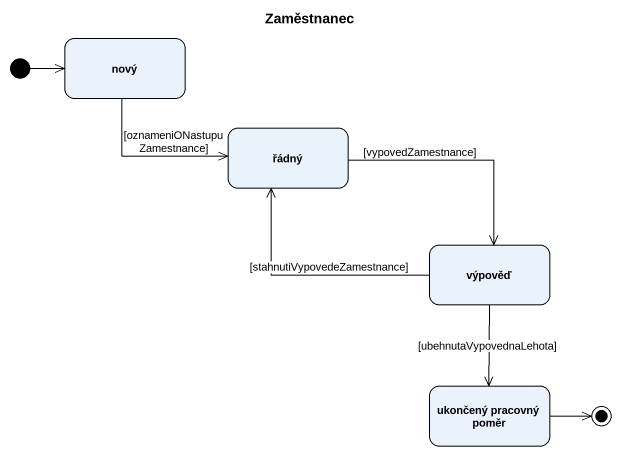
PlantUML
@startuml
title Zaměstnanec
hide empty description
state nový
state řádný
state výpověď
state "ukončený pracovný poměr" as ukončený_pracovný_poměr
[*] -right-> nový
nový -right-> řádný : [oznameniONastupuZamestnance]
řádný -right-> výpověď : [vypovedZamestnance]
výpověď -left-> řádný : [stahnutiVypovedeZamestnance]
výpověď --> ukončený_pracovný_poměr : [ubehnutaVypovednaLehota]
ukončený_pracovný_poměr -right-> [*]
@enduml
